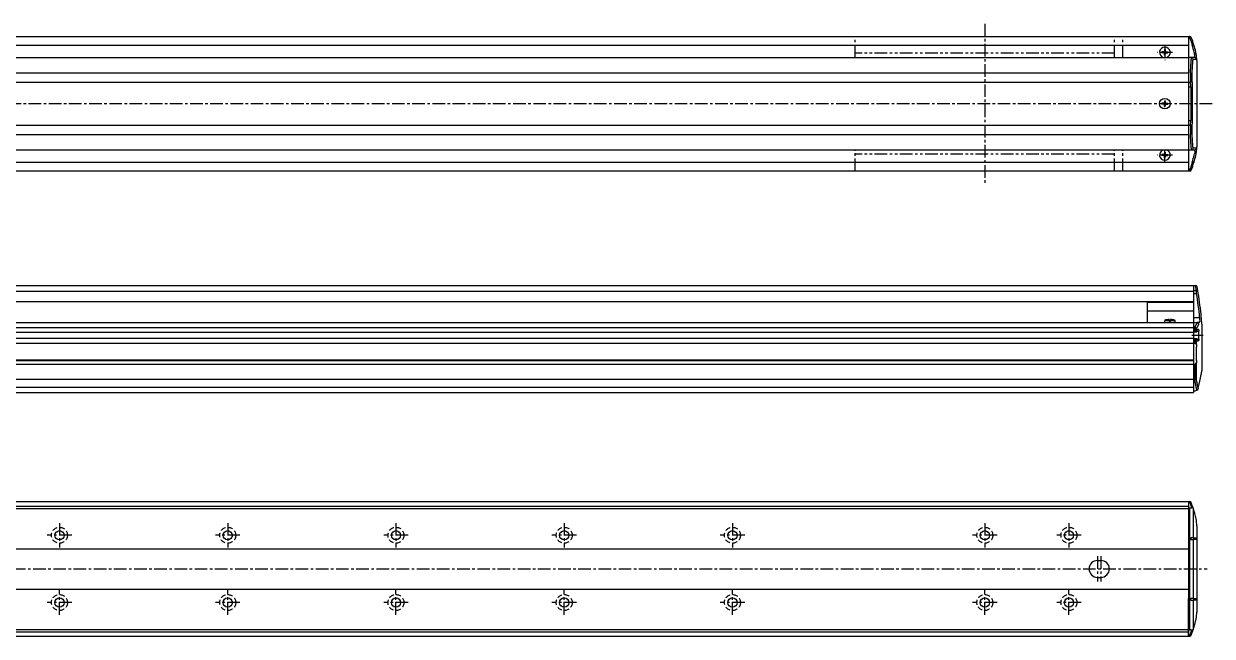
# Model space of a CAD drawing. Extents: x -708 to 684, y 159 to 576.
# Drawn here: x -22 to 684, y 212 to 576 of the extents above; entities that cross this region are included whole.
import ezdxf

# ---------------------------------------------------------------- set-up
doc = ezdxf.new("R2010")
doc.units = 0
for name, pattern in [('CENTER', [12, 7.5, -1.5, 1.5, -1.5]), ('DASHED', [4.5, 3, -1.5]), ('PHANTOM', [15, 7.5, -1.5, 1.5, -1.5, 1.5, -1.5])]:
    doc.linetypes.add(name, pattern=pattern)
doc.layers.get('0').update_dxf_attribs({"linetype": 'CONTINUOUS'})
doc.layers.add('CENTER', color=1, linetype='CENTER')

# ---------------------------------------------------------------- blocks, each defined once
blk = doc.blocks.new('DTL0004')
at = {"color": 0, "linetype": 'CONTINUOUS'}
for p, q in [((-3.15, 0), (-3.04, 1.3)), ((3.15, 0), (-3.15, 0)), ((-0.4, 1.3), (-3.04, 1.3)), ((-0.4, 1.89), (-0.4, 0.9)), ((0.4, 0.9), (-0.4, 0.9)), ((0.4, 1.89), (0.4, 0.9)), ((3.04, 1.3), (0.4, 1.3)), ((3.15, 0), (3.04, 1.3))]:
    blk.add_line(p, q, dxfattribs=at)
for start, end in [(92.87228, 112.35653), (67.64347, 87.12772)]:
    blk.add_arc((0, -6.08), 7.98, start, end, dxfattribs=at)
at = {"color": 0}
blk.add_point((0, 0), dxfattribs=at)
blk.add_point((0, 0), dxfattribs=at)

msp = doc.modelspace()

# ---------------------------------------------------------------- linework, layer by layer
at = {"color": 7, "linetype": 'CONTINUOUS'}
for p, q in [((-537.79, 568.36), (670.21, 568.36)), ((670.21, 568.36), (670.21, 488.36)), ((670.21, 568.36), (670.79, 568.36)), ((670.99, 568.36), (670.79, 568.36)), ((-223.79, 563.16), (670.21, 563.16)), ((654.46, 559.11), (654.46, 558.61)), ((655.21, 559.11), (654.46, 559.11)), ((655.21, 558.61), (654.46, 558.61)), ((655.96, 560.61), (655.96, 559.86)), ((655.96, 560.61), (656.46, 560.61)), ((656.46, 560.61), (656.46, 559.86)), ((657.2, 559.11), (657.96, 559.11)), ((657.2, 558.61), (657.96, 558.61)), ((657.96, 559.11), (657.96, 558.61)), ((672.6, 563.19), (672.45, 563.17)), ((673.59, 558.86), (673.81, 558.13)), ((674.79, 558.09), (674.57, 559.08)), ((-537.79, 555.86), (670.21, 555.86)), ((655.96, 557.11), (655.96, 557.87)), ((655.96, 557.11), (656.46, 557.11)), ((656.46, 557.11), (656.46, 557.87)), ((673.88, 555.86), (670.21, 555.86)), ((673.04, 554.86), (674.87, 554.86)), ((675.11, 555.98), (675.11, 555.99)), ((675.21, 554.01), (675.21, 502.71)), ((-537.79, 546.63), (670.21, 546.63)), ((671.39, 546.61), (671.4, 546.61)), ((671.4, 546.61), (671.4, 541.12)), ((672.38, 541.7), (672.38, 546.44)), ((-537.79, 541.1), (670.21, 541.1)), ((670.21, 541.11), (671.29, 541.11)), ((670.21, 538.36), (671.72, 538.36)), ((671.4, 541.12), (671.29, 541.11)), ((671.72, 538.36), (671.72, 518.36)), ((672.71, 518.36), (672.71, 538.36)), ((655.96, 530.11), (655.96, 529.36)), ((655.96, 530.11), (656.46, 530.11)), ((656.46, 530.11), (656.46, 529.36)), ((654.46, 528.61), (654.46, 528.11)), ((655.21, 528.61), (654.46, 528.61)), ((655.21, 528.11), (654.46, 528.11)), ((655.96, 526.61), (655.96, 527.37)), ((655.96, 526.61), (656.46, 526.61)), ((656.46, 526.61), (656.46, 527.37)), ((657.2, 528.61), (657.96, 528.61)), ((657.2, 528.11), (657.96, 528.11)), ((657.96, 528.61), (657.96, 528.11)), ((670.21, 518.36), (671.72, 518.36)), ((-537.79, 515.63), (670.21, 515.63)), ((-537.79, 510.09), (670.21, 510.09)), ((670.21, 515.61), (671.29, 515.61)), ((671.29, 515.61), (671.4, 515.61)), ((671.4, 510.11), (671.39, 510.11)), ((671.4, 515.61), (671.4, 510.11)), ((672.38, 510.29), (672.38, 515.02)), ((674.87, 501.86), (673.04, 501.86)), ((-537.79, 500.86), (670.21, 500.86)), ((654.46, 498.11), (654.46, 497.61)), ((655.21, 498.11), (654.46, 498.11)), ((655.21, 497.61), (654.46, 497.61)), ((655.96, 499.61), (655.96, 498.86)), ((655.96, 499.61), (656.46, 499.61)), ((655.96, 496.11), (655.96, 496.87)), ((655.96, 496.11), (656.46, 496.11)), ((656.46, 499.61), (656.46, 498.86)), ((656.46, 496.11), (656.46, 496.87)), ((657.2, 498.11), (657.96, 498.11)), ((657.2, 497.61), (657.96, 497.61)), ((657.96, 498.11), (657.96, 497.61)), ((670.21, 500.86), (673.88, 500.86)), ((673.59, 497.86), (673.81, 498.6)), ((674.57, 497.64), (674.79, 498.64)), ((675.11, 500.73), (675.11, 500.75)), ((-537.79, 488.36), (670.21, 488.36)), ((-223.79, 493.56), (670.21, 493.56)), ((670.21, 488.36), (670.79, 488.36)), ((670.79, 488.36), (670.99, 488.36)), ((672.6, 493.54), (672.45, 493.56)), ((-223.79, 420.28), (673.21, 420.28)), ((-223.79, 416.92), (673.21, 416.92)), ((673.21, 420.28), (673.21, 357.78)), ((673.21, 420.28), (673.21, 410.78)), ((673.21, 420.28), (674.39, 420.28)), ((673.21, 420.28), (673.21, 410.78)), ((673.21, 417.39), (674.9, 417.39)), ((674.4, 420.28), (674.39, 420.28)), ((-223.79, 410.78), (673.21, 410.78)), ((645.71, 410.78), (645.71, 398.28)), ((645.71, 410.31), (673.21, 410.31)), ((673.21, 415.51), (675.06, 415.51)), ((645.71, 405.32), (673.21, 405.32)), ((-537.79, 398.28), (673.21, 398.28)), ((673.21, 401.28), (676.88, 401.28)), ((673.21, 398.28), (675.45, 398.28)), ((673.21, 398.28), (673.21, 356.78)), ((676.59, 398.28), (675.45, 398.28)), ((675.45, 398.28), (675.6, 398.27)), ((676.81, 398.37), (676.59, 398.28)), ((678.11, 398.6), (678.11, 398.59)), ((678.21, 397.28), (678.21, 369.78)), ((-537.79, 395.28), (673.21, 395.28)), ((-537.79, 392.53), (673.21, 392.53)), ((-537.79, 389.03), (673.21, 389.03)), ((673.21, 395.28), (673.79, 395.28)), ((673.21, 392.68), (675.17, 392.68)), ((673.21, 388.88), (675.17, 388.88)), ((673.79, 395.28), (673.99, 395.26)), ((673.99, 395.26), (673.99, 392.68)), ((673.99, 388.88), (673.99, 386.02)), ((674.92, 392.68), (674.92, 394.7)), ((674.92, 385.21), (674.92, 388.88)), ((676.12, 394.13), (675.17, 394.13)), ((675.17, 394.13), (675.17, 392.68)), ((675.17, 393.13), (676.44, 393.13)), ((675.17, 388.88), (675.17, 387.43)), ((676.44, 388.43), (676.44, 393.13)), ((-537.79, 386.02), (673.21, 386.02)), ((673.21, 386.02), (673.99, 386.02)), ((675.06, 375.78), (675.06, 383.78)), ((675.17, 388.43), (676.44, 388.43)), ((675.17, 387.43), (676.12, 387.43)), ((-537.79, 376.08), (673.21, 376.08)), ((-537.79, 375.78), (673.21, 375.78)), ((-537.79, 373.54), (673.21, 373.54)), ((673.21, 373.54), (673.99, 373.54)), ((673.99, 373.54), (673.99, 364.28)), ((674.92, 364.55), (674.92, 374.35)), ((-537.79, 364.55), (673.21, 364.55)), ((673.21, 364.28), (673.93, 364.28)), ((673.99, 364.28), (673.93, 364.28)), ((-537.79, 359.78), (673.21, 359.78)), ((-537.79, 356.78), (673.21, 356.78)), ((673.21, 357.78), (674.15, 357.78)), ((676.09, 359.31), (676.05, 359.17)), ((-537.79, 291.83), (670.21, 291.83)), ((670.21, 291.83), (670.21, 211.83)), ((670.21, 291.83), (670.21, 269.38)), ((670.21, 291.83), (670.93, 291.83)), ((670.93, 291.83), (670.99, 291.83)), ((-537.79, 289.23), (670.21, 289.23)), ((-537.79, 287.83), (670.21, 287.83)), ((670.21, 288.08), (671.15, 288.08)), ((671.15, 215.58), (671.15, 288.08)), ((673.05, 288.04), (673.09, 287.91)), ((673.09, 287.91), (673.09, 270.33)), ((675.21, 277.48), (675.21, 226.18)), ((670.66, 270.33), (670.21, 270.33)), ((670.21, 269.38), (670.66, 269.37)), ((670.66, 270.33), (670.66, 233.33)), ((673.09, 270.33), (671.71, 270.33)), ((671.71, 270.33), (671.71, 269.33)), ((671.71, 269.33), (673.09, 269.33)), ((673.09, 270.33), (675.04, 270.33)), ((673.09, 269.33), (673.09, 234.33)), ((675.04, 269.33), (673.09, 269.33)), ((675.04, 270.33), (675.21, 270.27)), ((675.21, 269.27), (675.04, 269.33)), ((-537.79, 263.83), (670.21, 263.83)), ((616.21, 256.83), (618.21, 256.83)), ((616.21, 246.83), (618.21, 246.83)), ((-537.79, 239.83), (670.21, 239.83)), ((670.66, 234.29), (670.21, 234.28)), ((670.21, 211.83), (670.21, 234.28)), ((670.66, 233.33), (670.21, 233.33)), ((673.09, 234.33), (671.71, 234.33)), ((671.71, 233.33), (671.71, 234.33)), ((671.71, 233.33), (673.09, 233.33)), ((673.09, 234.33), (675.04, 234.33)), ((673.09, 233.33), (673.09, 215.75)), ((675.04, 233.33), (673.09, 233.33)), ((675.04, 234.33), (675.21, 234.39)), ((675.21, 233.39), (675.04, 233.33)), ((-537.79, 215.83), (670.21, 215.83)), ((-537.79, 214.43), (670.21, 214.43)), ((670.21, 215.58), (671.15, 215.58)), ((673.09, 215.75), (673.05, 215.62)), ((-537.79, 211.83), (670.21, 211.83)), ((670.21, 211.83), (670.93, 211.83)), ((670.99, 211.83), (670.93, 211.83))]:
    msp.add_line(p, q, dxfattribs=at)
at = {"color": 3, "linetype": 'PHANTOM'}
for p, q in [((472.21, 555.86), (472.21, 568.36)), ((626.21, 555.86), (626.21, 568.36)), ((631.21, 555.86), (631.21, 568.36)), ((626.21, 558.36), (472.21, 558.36)), ((472.21, 488.36), (472.21, 500.86)), ((626.21, 498.36), (472.21, 498.36)), ((626.21, 488.36), (626.21, 500.86)), ((631.21, 488.36), (631.21, 500.86))]:
    msp.add_line(p, q, dxfattribs=at)
at = {"color": 7, "linetype": 'CONTINUOUS'}
for points in [[(673.49, 563.19), (673.49, 563.19), (673.48, 563.21), (673.37, 563.27), (673.17, 563.28), (672.9, 563.25), (672.6, 563.19)], [(674.11, 556.67), (674.02, 557.22), (673.81, 558.13)], [(674.11, 500.06), (674.02, 499.5), (673.81, 498.6)], [(673.49, 493.54), (673.49, 493.54), (673.48, 493.52), (673.37, 493.46), (673.17, 493.45), (672.9, 493.48), (672.6, 493.54)], [(675.06, 415.51), (675.02, 415.94), (674.97, 416.56), (674.93, 417.06), (674.9, 417.39)], [(676.81, 398.37), (677.02, 398.77), (677.11, 399.24)], [(676.12, 394.13), (676.13, 394.13), (676.24, 394.06), (676.33, 393.89), (676.39, 393.65), (676.43, 393.36), (676.44, 393.13)], [(674.92, 385.21), (675, 384.72), (675.06, 383.78)], [(676.44, 388.43), (676.43, 388.33), (676.41, 388.01), (676.35, 387.72), (676.25, 387.52), (676.15, 387.43), (676.12, 387.43)], [(675.06, 375.78), (675.04, 375.24), (674.92, 374.35)], [(676.09, 359.31), (677.01, 363.4), (677.79, 367.36)], [(673.05, 288.04), (673.01, 288.14), (672.86, 288.27), (672.6, 288.32), (672.21, 288.25)], [(674.79, 281.56), (674.01, 284.83), (673.09, 287.91)], [(673.09, 215.75), (674.01, 218.84), (674.79, 222.1)], [(672.21, 215.41), (672.42, 215.35), (672.73, 215.35), (672.95, 215.45), (673.05, 215.62)]]:
    msp.add_lwpolyline(points, dxfattribs=at)
for points in [[(671.39, 546.61, 0), (671.39, 546.68, 0), (671.39, 546.74, 0), (671.4, 546.8, 0), (671.4, 546.86, 0), (671.41, 546.92, 0), (671.41, 546.99, 0), (671.41, 547.05, 0), (671.42, 547.11, 0), (671.42, 547.17, 0), (671.43, 547.23, 0), (671.43, 547.29, 0), (671.44, 547.36, 0), (671.44, 547.42, 0), (671.44, 547.48, 0), (671.45, 547.54, 0), (671.45, 547.6, 0), (671.46, 547.67, 0), (671.46, 547.73, 0), (671.46, 547.79, 0), (671.47, 547.85, 0), (671.47, 547.91, 0), (671.48, 547.98, 0), (671.48, 548.04, 0), (671.49, 548.1, 0), (671.49, 548.16, 0), (671.49, 548.22, 0), (671.5, 548.29, 0), (671.5, 548.35, 0), (671.51, 548.41, 0), (671.51, 548.47, 0), (671.51, 548.53, 0), (671.52, 548.6, 0), (671.52, 548.66, 0), (671.53, 548.72, 0), (671.53, 548.78, 0), (671.53, 548.84, 0), (671.54, 548.9, 0), (671.54, 548.97, 0), (671.55, 549.03, 0), (671.55, 549.09, 0), (671.55, 549.15, 0), (671.56, 549.22, 0), (671.56, 549.28, 0), (671.57, 549.34, 0), (671.57, 549.4, 0), (671.58, 549.46, 0), (671.58, 549.52, 0), (671.58, 549.59, 0), (671.59, 549.65, 0), (671.59, 549.71, 0), (671.6, 549.77, 0), (671.6, 549.84, 0), (671.6, 549.9, 0), (671.61, 549.96, 0), (671.61, 550.02, 0), (671.61, 550.08, 0), (671.62, 550.14, 0), (671.62, 550.21, 0), (671.63, 550.27, 0), (671.63, 550.33, 0), (671.63, 550.39, 0), (671.64, 550.45, 0), (671.64, 550.52, 0), (671.65, 550.58, 0), (671.65, 550.64, 0), (671.65, 550.7, 0), (671.66, 550.76, 0), (671.66, 550.83, 0), (671.67, 550.89, 0), (671.67, 550.95, 0), (671.67, 551.01, 0), (671.68, 551.07, 0), (671.68, 551.14, 0), (671.69, 551.2, 0), (671.69, 551.26, 0), (671.7, 551.32, 0), (671.7, 551.38, 0), (671.7, 551.45, 0), (671.71, 551.51, 0), (671.71, 551.57, 0), (671.71, 551.63, 0), (671.72, 551.69, 0), (671.72, 551.76, 0), (671.73, 551.82, 0), (671.73, 551.88, 0), (671.74, 551.94, 0), (671.74, 552, 0), (671.74, 552.07, 0), (671.75, 552.13, 0), (671.75, 552.19, 0), (671.75, 552.25, 0), (671.76, 552.31, 0), (671.76, 552.38, 0), (671.77, 552.44, 0), (671.77, 552.5, 0), (671.77, 552.56, 0), (671.78, 552.62, 0), (671.78, 552.69, 0), (671.79, 552.75, 0), (671.79, 552.81, 0), (671.79, 552.87, 0), (671.8, 552.93, 0), (671.8, 553, 0), (671.8, 553.06, 0), (671.81, 553.12, 0), (671.81, 553.18, 0), (671.82, 553.24, 0), (671.82, 553.31, 0), (671.83, 553.37, 0), (671.83, 553.43, 0), (671.83, 553.49, 0), (671.84, 553.55, 0), (671.84, 553.62, 0), (671.84, 553.68, 0), (671.85, 553.74, 0), (671.85, 553.8, 0), (671.86, 553.87, 0), (671.86, 553.93, 0), (671.86, 553.99, 0), (671.87, 554.05, 0), (671.87, 554.11, 0), (671.88, 554.17, 0), (671.88, 554.24, 0), (671.88, 554.3, 0), (671.89, 554.36, 0), (671.89, 554.42, 0), (671.89, 554.49, 0), (671.9, 554.55, 0)], [(672.38, 546.44, 0), (672.38, 546.5, 0), (672.39, 546.56, 0), (672.39, 546.62, 0), (672.4, 546.68, 0), (672.4, 546.74, 0), (672.4, 546.8, 0), (672.41, 546.86, 0), (672.41, 546.92, 0), (672.42, 546.98, 0), (672.42, 547.04, 0), (672.42, 547.1, 0), (672.43, 547.16, 0), (672.43, 547.23, 0), (672.44, 547.29, 0), (672.44, 547.35, 0), (672.45, 547.41, 0), (672.45, 547.47, 0), (672.45, 547.53, 0), (672.46, 547.59, 0), (672.46, 547.65, 0), (672.47, 547.71, 0), (672.47, 547.77, 0), (672.47, 547.83, 0), (672.48, 547.89, 0), (672.48, 547.95, 0), (672.49, 548.01, 0), (672.49, 548.07, 0), (672.49, 548.13, 0), (672.5, 548.2, 0), (672.5, 548.26, 0), (672.51, 548.32, 0), (672.51, 548.38, 0), (672.51, 548.44, 0), (672.52, 548.5, 0), (672.52, 548.56, 0), (672.53, 548.62, 0), (672.53, 548.68, 0), (672.53, 548.74, 0), (672.54, 548.8, 0), (672.54, 548.86, 0), (672.55, 548.92, 0), (672.55, 548.98, 0), (672.55, 549.04, 0), (672.56, 549.11, 0), (672.56, 549.17, 0), (672.57, 549.23, 0), (672.57, 549.29, 0), (672.57, 549.35, 0), (672.58, 549.41, 0), (672.58, 549.47, 0), (672.59, 549.53, 0), (672.59, 549.59, 0), (672.59, 549.65, 0), (672.6, 549.71, 0), (672.6, 549.77, 0), (672.61, 549.83, 0), (672.61, 549.89, 0), (672.61, 549.96, 0), (672.62, 550.02, 0), (672.62, 550.08, 0), (672.63, 550.14, 0), (672.63, 550.2, 0), (672.63, 550.26, 0), (672.64, 550.32, 0), (672.64, 550.38, 0), (672.64, 550.44, 0), (672.65, 550.5, 0), (672.65, 550.56, 0), (672.66, 550.62, 0), (672.66, 550.68, 0), (672.66, 550.74, 0), (672.67, 550.8, 0), (672.67, 550.87, 0), (672.68, 550.93, 0), (672.68, 550.99, 0), (672.68, 551.05, 0), (672.69, 551.11, 0), (672.69, 551.17, 0), (672.7, 551.23, 0), (672.7, 551.29, 0), (672.7, 551.35, 0), (672.71, 551.41, 0), (672.71, 551.47, 0), (672.72, 551.53, 0), (672.72, 551.59, 0), (672.72, 551.65, 0), (672.73, 551.71, 0), (672.73, 551.78, 0), (672.74, 551.84, 0), (672.74, 551.9, 0), (672.74, 551.96, 0), (672.75, 552.02, 0), (672.75, 552.08, 0), (672.75, 552.14, 0), (672.76, 552.2, 0), (672.76, 552.26, 0), (672.77, 552.32, 0), (672.77, 552.38, 0), (672.77, 552.44, 0), (672.78, 552.5, 0), (672.78, 552.57, 0), (672.78, 552.63, 0), (672.79, 552.69, 0), (672.79, 552.75, 0), (672.8, 552.81, 0), (672.8, 552.87, 0), (672.8, 552.93, 0), (672.81, 552.99, 0), (672.81, 553.05, 0), (672.82, 553.11, 0), (672.82, 553.17, 0), (672.82, 553.23, 0), (672.83, 553.29, 0), (672.83, 553.35, 0), (672.84, 553.42, 0), (672.84, 553.48, 0), (672.84, 553.54, 0), (672.85, 553.6, 0), (672.85, 553.66, 0), (672.85, 553.72, 0), (672.86, 553.78, 0), (672.86, 553.84, 0), (672.87, 553.9, 0), (672.87, 553.96, 0), (672.87, 554.02, 0), (672.88, 554.08, 0), (672.88, 554.14, 0), (672.88, 554.21, 0)], [(671.9, 502.18, 0), (671.89, 502.24, 0), (671.89, 502.3, 0), (671.89, 502.37, 0), (671.88, 502.43, 0), (671.88, 502.49, 0), (671.88, 502.55, 0), (671.87, 502.61, 0), (671.87, 502.68, 0), (671.86, 502.74, 0), (671.86, 502.8, 0), (671.86, 502.86, 0), (671.85, 502.92, 0), (671.85, 502.99, 0), (671.84, 503.05, 0), (671.84, 503.11, 0), (671.84, 503.17, 0), (671.83, 503.24, 0), (671.83, 503.3, 0), (671.83, 503.36, 0), (671.82, 503.42, 0), (671.82, 503.48, 0), (671.81, 503.54, 0), (671.81, 503.61, 0), (671.8, 503.67, 0), (671.8, 503.73, 0), (671.8, 503.79, 0), (671.79, 503.85, 0), (671.79, 503.92, 0), (671.79, 503.98, 0), (671.78, 504.04, 0), (671.78, 504.1, 0), (671.77, 504.17, 0), (671.77, 504.23, 0), (671.77, 504.29, 0), (671.76, 504.35, 0), (671.76, 504.41, 0), (671.75, 504.48, 0), (671.75, 504.54, 0), (671.75, 504.6, 0), (671.74, 504.66, 0), (671.74, 504.72, 0), (671.74, 504.79, 0), (671.73, 504.85, 0), (671.73, 504.91, 0), (671.72, 504.97, 0), (671.72, 505.03, 0), (671.71, 505.1, 0), (671.71, 505.16, 0), (671.71, 505.22, 0), (671.7, 505.28, 0), (671.7, 505.34, 0), (671.7, 505.4, 0), (671.69, 505.47, 0), (671.69, 505.53, 0), (671.68, 505.59, 0), (671.68, 505.65, 0), (671.67, 505.71, 0), (671.67, 505.78, 0), (671.67, 505.84, 0), (671.66, 505.9, 0), (671.66, 505.96, 0), (671.65, 506.02, 0), (671.65, 506.09, 0), (671.65, 506.15, 0), (671.64, 506.21, 0), (671.64, 506.27, 0), (671.63, 506.33, 0), (671.63, 506.4, 0), (671.63, 506.46, 0), (671.62, 506.52, 0), (671.62, 506.58, 0), (671.61, 506.64, 0), (671.61, 506.71, 0), (671.61, 506.77, 0), (671.6, 506.83, 0), (671.6, 506.89, 0), (671.6, 506.95, 0), (671.59, 507.02, 0), (671.59, 507.08, 0), (671.58, 507.14, 0), (671.58, 507.2, 0), (671.58, 507.26, 0), (671.57, 507.33, 0), (671.57, 507.39, 0), (671.56, 507.45, 0), (671.56, 507.51, 0), (671.55, 507.57, 0), (671.55, 507.64, 0), (671.55, 507.7, 0), (671.54, 507.76, 0), (671.54, 507.82, 0), (671.53, 507.88, 0), (671.53, 507.95, 0), (671.53, 508.01, 0), (671.52, 508.07, 0), (671.52, 508.13, 0), (671.51, 508.19, 0), (671.51, 508.26, 0), (671.51, 508.32, 0), (671.5, 508.38, 0), (671.5, 508.44, 0), (671.49, 508.5, 0), (671.49, 508.57, 0), (671.49, 508.63, 0), (671.48, 508.69, 0), (671.48, 508.75, 0), (671.47, 508.81, 0), (671.47, 508.88, 0), (671.46, 508.94, 0), (671.46, 509, 0), (671.46, 509.06, 0), (671.45, 509.12, 0), (671.45, 509.18, 0), (671.44, 509.25, 0), (671.44, 509.31, 0), (671.44, 509.37, 0), (671.43, 509.43, 0), (671.43, 509.49, 0), (671.42, 509.56, 0), (671.42, 509.62, 0), (671.41, 509.68, 0), (671.41, 509.74, 0), (671.41, 509.8, 0), (671.4, 509.87, 0), (671.4, 509.93, 0), (671.39, 509.99, 0), (671.39, 510.05, 0), (671.39, 510.11, 0)], [(672.88, 502.52, 0), (672.88, 502.58, 0), (672.88, 502.64, 0), (672.87, 502.7, 0), (672.87, 502.76, 0), (672.87, 502.83, 0), (672.86, 502.89, 0), (672.86, 502.95, 0), (672.85, 503.01, 0), (672.85, 503.07, 0), (672.85, 503.13, 0), (672.84, 503.19, 0), (672.84, 503.25, 0), (672.84, 503.31, 0), (672.83, 503.37, 0), (672.83, 503.43, 0), (672.82, 503.49, 0), (672.82, 503.55, 0), (672.82, 503.62, 0), (672.81, 503.68, 0), (672.81, 503.74, 0), (672.8, 503.8, 0), (672.8, 503.86, 0), (672.8, 503.92, 0), (672.79, 503.98, 0), (672.79, 504.04, 0), (672.78, 504.1, 0), (672.78, 504.16, 0), (672.78, 504.22, 0), (672.77, 504.28, 0), (672.77, 504.34, 0), (672.77, 504.4, 0), (672.76, 504.47, 0), (672.76, 504.53, 0), (672.75, 504.59, 0), (672.75, 504.65, 0), (672.75, 504.71, 0), (672.74, 504.77, 0), (672.74, 504.83, 0), (672.74, 504.89, 0), (672.73, 504.95, 0), (672.73, 505.01, 0), (672.72, 505.07, 0), (672.72, 505.13, 0), (672.72, 505.19, 0), (672.71, 505.25, 0), (672.71, 505.32, 0), (672.7, 505.38, 0), (672.7, 505.44, 0), (672.7, 505.5, 0), (672.69, 505.56, 0), (672.69, 505.62, 0), (672.68, 505.68, 0), (672.68, 505.74, 0), (672.68, 505.8, 0), (672.67, 505.86, 0), (672.67, 505.92, 0), (672.66, 505.98, 0), (672.66, 506.04, 0), (672.66, 506.11, 0), (672.65, 506.17, 0), (672.65, 506.23, 0), (672.64, 506.29, 0), (672.64, 506.35, 0), (672.64, 506.41, 0), (672.63, 506.47, 0), (672.63, 506.53, 0), (672.63, 506.59, 0), (672.62, 506.65, 0), (672.62, 506.71, 0), (672.61, 506.77, 0), (672.61, 506.83, 0), (672.61, 506.89, 0), (672.6, 506.95, 0), (672.6, 507.01, 0), (672.59, 507.08, 0), (672.59, 507.14, 0), (672.59, 507.2, 0), (672.58, 507.26, 0), (672.58, 507.32, 0), (672.57, 507.38, 0), (672.57, 507.44, 0), (672.57, 507.5, 0), (672.56, 507.56, 0), (672.56, 507.62, 0), (672.55, 507.68, 0), (672.55, 507.74, 0), (672.55, 507.8, 0), (672.54, 507.87, 0), (672.54, 507.93, 0), (672.53, 507.99, 0), (672.53, 508.05, 0), (672.53, 508.11, 0), (672.52, 508.17, 0), (672.52, 508.23, 0), (672.51, 508.29, 0), (672.51, 508.35, 0), (672.51, 508.41, 0), (672.5, 508.47, 0), (672.5, 508.53, 0), (672.49, 508.59, 0), (672.49, 508.65, 0), (672.49, 508.71, 0), (672.48, 508.77, 0), (672.48, 508.83, 0), (672.47, 508.9, 0), (672.47, 508.96, 0), (672.47, 509.02, 0), (672.46, 509.08, 0), (672.46, 509.14, 0), (672.45, 509.2, 0), (672.45, 509.26, 0), (672.45, 509.32, 0), (672.44, 509.38, 0), (672.44, 509.44, 0), (672.43, 509.5, 0), (672.43, 509.56, 0), (672.42, 509.62, 0), (672.42, 509.68, 0), (672.42, 509.75, 0), (672.41, 509.8, 0), (672.41, 509.87, 0), (672.4, 509.93, 0), (672.4, 509.99, 0), (672.4, 510.05, 0), (672.39, 510.11, 0), (672.39, 510.17, 0), (672.38, 510.23, 0), (672.38, 510.29, 0)], [(673.79, 395.28, 0), (673.81, 395.3, 0), (673.82, 395.33, 0), (673.84, 395.35, 0), (673.85, 395.37, 0), (673.87, 395.39, 0), (673.88, 395.42, 0), (673.9, 395.44, 0), (673.92, 395.46, 0), (673.93, 395.49, 0), (673.95, 395.51, 0), (673.96, 395.53, 0), (673.98, 395.56, 0), (674, 395.58, 0), (674.01, 395.6, 0), (674.03, 395.62, 0), (674.04, 395.65, 0), (674.06, 395.67, 0), (674.07, 395.69, 0), (674.09, 395.72, 0), (674.1, 395.74, 0), (674.12, 395.76, 0), (674.13, 395.79, 0), (674.15, 395.81, 0), (674.16, 395.83, 0), (674.18, 395.86, 0), (674.2, 395.88, 0), (674.21, 395.9, 0), (674.23, 395.93, 0), (674.24, 395.95, 0), (674.26, 395.97, 0), (674.27, 396, 0), (674.29, 396.02, 0), (674.3, 396.04, 0), (674.32, 396.06, 0), (674.33, 396.09, 0), (674.35, 396.11, 0), (674.36, 396.13, 0), (674.38, 396.16, 0), (674.39, 396.18, 0), (674.4, 396.2, 0), (674.42, 396.23, 0), (674.43, 396.25, 0), (674.45, 396.27, 0), (674.46, 396.3, 0), (674.48, 396.32, 0), (674.49, 396.34, 0), (674.51, 396.37, 0), (674.52, 396.39, 0), (674.54, 396.41, 0), (674.55, 396.44, 0), (674.57, 396.46, 0), (674.58, 396.48, 0), (674.6, 396.51, 0), (674.61, 396.53, 0), (674.62, 396.55, 0), (674.64, 396.58, 0), (674.65, 396.6, 0), (674.67, 396.62, 0), (674.68, 396.65, 0), (674.7, 396.67, 0), (674.71, 396.69, 0), (674.72, 396.72, 0), (674.74, 396.74, 0), (674.75, 396.76, 0), (674.77, 396.79, 0), (674.78, 396.81, 0), (674.79, 396.83, 0), (674.81, 396.86, 0), (674.82, 396.88, 0), (674.84, 396.9, 0), (674.85, 396.93, 0), (674.86, 396.95, 0), (674.88, 396.97, 0), (674.89, 397, 0), (674.91, 397.02, 0), (674.92, 397.04, 0), (674.93, 397.07, 0), (674.95, 397.09, 0), (674.96, 397.11, 0), (674.98, 397.14, 0), (674.99, 397.16, 0), (675, 397.18, 0), (675.01, 397.21, 0), (675.03, 397.23, 0), (675.04, 397.25, 0), (675.06, 397.28, 0), (675.07, 397.3, 0), (675.08, 397.32, 0), (675.1, 397.35, 0), (675.11, 397.37, 0), (675.12, 397.39, 0), (675.14, 397.42, 0), (675.15, 397.44, 0), (675.16, 397.47, 0), (675.18, 397.49, 0), (675.19, 397.51, 0), (675.2, 397.54, 0), (675.21, 397.56, 0), (675.23, 397.58, 0), (675.24, 397.61, 0), (675.25, 397.63, 0), (675.27, 397.65, 0), (675.28, 397.68, 0), (675.29, 397.7, 0), (675.31, 397.73, 0), (675.32, 397.75, 0), (675.33, 397.77, 0), (675.35, 397.8, 0), (675.36, 397.82, 0), (675.37, 397.84, 0), (675.38, 397.87, 0), (675.4, 397.89, 0), (675.41, 397.91, 0), (675.42, 397.94, 0), (675.43, 397.96, 0), (675.45, 397.99, 0), (675.46, 398.01, 0), (675.47, 398.03, 0), (675.48, 398.06, 0), (675.5, 398.08, 0), (675.51, 398.1, 0), (675.52, 398.13, 0), (675.53, 398.15, 0), (675.55, 398.17, 0), (675.56, 398.2, 0), (675.57, 398.22, 0), (675.58, 398.25, 0), (675.6, 398.27, 0)], [(674.92, 394.7, 0), (674.93, 394.72, 0), (674.95, 394.74, 0), (674.96, 394.76, 0), (674.97, 394.78, 0), (674.99, 394.8, 0), (675, 394.82, 0), (675.01, 394.84, 0), (675.03, 394.86, 0), (675.04, 394.88, 0), (675.05, 394.9, 0), (675.07, 394.92, 0), (675.08, 394.94, 0), (675.1, 394.96, 0), (675.11, 394.98, 0), (675.12, 395, 0), (675.13, 395.02, 0), (675.15, 395.04, 0), (675.16, 395.06, 0), (675.17, 395.08, 0), (675.19, 395.1, 0), (675.2, 395.12, 0), (675.21, 395.14, 0), (675.23, 395.16, 0), (675.24, 395.18, 0), (675.25, 395.2, 0), (675.27, 395.22, 0), (675.28, 395.24, 0), (675.29, 395.26, 0), (675.31, 395.28, 0), (675.32, 395.3, 0), (675.33, 395.32, 0), (675.35, 395.34, 0), (675.36, 395.36, 0), (675.37, 395.38, 0), (675.38, 395.4, 0), (675.4, 395.42, 0), (675.41, 395.44, 0), (675.42, 395.46, 0), (675.44, 395.48, 0), (675.45, 395.5, 0), (675.46, 395.52, 0), (675.47, 395.54, 0), (675.49, 395.56, 0), (675.5, 395.58, 0), (675.51, 395.6, 0), (675.52, 395.62, 0), (675.54, 395.64, 0), (675.55, 395.66, 0), (675.56, 395.68, 0), (675.58, 395.7, 0), (675.59, 395.72, 0), (675.6, 395.74, 0), (675.61, 395.76, 0), (675.62, 395.78, 0), (675.64, 395.8, 0), (675.65, 395.82, 0), (675.66, 395.84, 0), (675.67, 395.86, 0), (675.69, 395.88, 0), (675.7, 395.9, 0), (675.71, 395.92, 0), (675.72, 395.94, 0), (675.74, 395.96, 0), (675.75, 395.98, 0), (675.76, 396, 0), (675.77, 396.02, 0), (675.79, 396.04, 0), (675.8, 396.06, 0), (675.81, 396.08, 0), (675.82, 396.1, 0), (675.84, 396.12, 0), (675.85, 396.14, 0), (675.86, 396.16, 0), (675.87, 396.18, 0), (675.88, 396.2, 0), (675.89, 396.22, 0), (675.91, 396.24, 0), (675.92, 396.26, 0), (675.93, 396.29, 0), (675.94, 396.31, 0), (675.95, 396.32, 0), (675.97, 396.35, 0), (675.98, 396.37, 0), (675.99, 396.39, 0), (676, 396.41, 0), (676.01, 396.43, 0), (676.02, 396.45, 0), (676.04, 396.47, 0), (676.05, 396.49, 0), (676.06, 396.51, 0), (676.07, 396.53, 0), (676.08, 396.55, 0), (676.1, 396.57, 0), (676.11, 396.59, 0), (676.12, 396.61, 0), (676.13, 396.63, 0), (676.14, 396.65, 0), (676.15, 396.67, 0), (676.16, 396.69, 0), (676.18, 396.71, 0), (676.19, 396.73, 0), (676.2, 396.75, 0), (676.21, 396.77, 0), (676.22, 396.79, 0), (676.23, 396.81, 0), (676.25, 396.83, 0), (676.26, 396.85, 0), (676.27, 396.87, 0), (676.28, 396.89, 0), (676.29, 396.91, 0), (676.3, 396.93, 0), (676.31, 396.95, 0), (676.32, 396.97, 0), (676.34, 396.99, 0), (676.35, 397.01, 0), (676.36, 397.04, 0), (676.37, 397.06, 0), (676.38, 397.08, 0), (676.39, 397.1, 0), (676.4, 397.12, 0), (676.41, 397.14, 0), (676.42, 397.16, 0), (676.43, 397.18, 0), (676.45, 397.2, 0), (676.46, 397.22, 0), (676.47, 397.24, 0), (676.48, 397.26, 0), (676.49, 397.28, 0)], [(675.21, 358.09, 0), (675.2, 358.13, 0), (675.2, 358.18, 0), (675.19, 358.23, 0), (675.18, 358.28, 0), (675.17, 358.33, 0), (675.16, 358.38, 0), (675.15, 358.43, 0), (675.14, 358.48, 0), (675.13, 358.53, 0), (675.12, 358.57, 0), (675.11, 358.62, 0), (675.1, 358.67, 0), (675.09, 358.72, 0), (675.08, 358.77, 0), (675.08, 358.82, 0), (675.07, 358.87, 0), (675.06, 358.92, 0), (675.05, 358.97, 0), (675.04, 359.01, 0), (675.03, 359.06, 0), (675.02, 359.11, 0), (675.01, 359.16, 0), (675, 359.21, 0), (674.99, 359.26, 0), (674.98, 359.31, 0), (674.97, 359.36, 0), (674.96, 359.4, 0), (674.95, 359.45, 0), (674.94, 359.5, 0), (674.93, 359.55, 0), (674.92, 359.6, 0), (674.91, 359.65, 0), (674.9, 359.7, 0), (674.9, 359.75, 0), (674.89, 359.79, 0), (674.88, 359.84, 0), (674.87, 359.89, 0), (674.86, 359.94, 0), (674.85, 359.99, 0), (674.84, 360.04, 0), (674.83, 360.09, 0), (674.82, 360.13, 0), (674.81, 360.18, 0), (674.8, 360.23, 0), (674.79, 360.28, 0), (674.78, 360.33, 0), (674.77, 360.38, 0), (674.76, 360.43, 0), (674.75, 360.47, 0), (674.74, 360.52, 0), (674.73, 360.57, 0), (674.72, 360.62, 0), (674.71, 360.67, 0), (674.7, 360.72, 0), (674.69, 360.76, 0), (674.68, 360.81, 0), (674.67, 360.86, 0), (674.66, 360.91, 0), (674.65, 360.96, 0), (674.64, 361.01, 0), (674.63, 361.06, 0), (674.62, 361.1, 0), (674.61, 361.15, 0), (674.6, 361.2, 0), (674.59, 361.25, 0), (674.58, 361.3, 0), (674.57, 361.35, 0), (674.56, 361.39, 0), (674.55, 361.44, 0), (674.54, 361.49, 0), (674.53, 361.54, 0), (674.52, 361.59, 0), (674.51, 361.64, 0), (674.5, 361.68, 0), (674.49, 361.73, 0), (674.48, 361.78, 0), (674.47, 361.83, 0), (674.46, 361.88, 0), (674.45, 361.93, 0), (674.44, 361.97, 0), (674.43, 362.02, 0), (674.42, 362.07, 0), (674.41, 362.12, 0), (674.4, 362.17, 0), (674.39, 362.21, 0), (674.38, 362.26, 0), (674.37, 362.31, 0), (674.36, 362.36, 0), (674.35, 362.41, 0), (674.34, 362.46, 0), (674.33, 362.5, 0), (674.32, 362.55, 0), (674.31, 362.6, 0), (674.3, 362.65, 0), (674.29, 362.7, 0), (674.28, 362.75, 0), (674.26, 362.79, 0), (674.25, 362.84, 0), (674.24, 362.89, 0), (674.23, 362.94, 0), (674.22, 362.99, 0), (674.21, 363.03, 0), (674.2, 363.08, 0), (674.19, 363.13, 0), (674.18, 363.18, 0), (674.17, 363.23, 0), (674.16, 363.27, 0), (674.15, 363.32, 0), (674.14, 363.37, 0), (674.13, 363.42, 0), (674.12, 363.47, 0), (674.11, 363.51, 0), (674.1, 363.56, 0), (674.09, 363.61, 0), (674.08, 363.66, 0), (674.06, 363.7, 0), (674.05, 363.75, 0), (674.04, 363.8, 0), (674.03, 363.85, 0), (674.02, 363.9, 0), (674.01, 363.94, 0), (674, 363.99, 0), (673.99, 364.04, 0), (673.98, 364.09, 0), (673.97, 364.14, 0), (673.96, 364.18, 0), (673.95, 364.23, 0), (673.93, 364.28, 0)], [(676.05, 359.17, 0), (676.04, 359.21, 0), (676.04, 359.25, 0), (676.03, 359.3, 0), (676.02, 359.34, 0), (676.01, 359.38, 0), (676, 359.43, 0), (676, 359.47, 0), (675.99, 359.51, 0), (675.98, 359.55, 0), (675.97, 359.59, 0), (675.96, 359.64, 0), (675.95, 359.68, 0), (675.95, 359.72, 0), (675.94, 359.76, 0), (675.93, 359.81, 0), (675.92, 359.85, 0), (675.91, 359.89, 0), (675.9, 359.93, 0), (675.9, 359.98, 0), (675.89, 360.02, 0), (675.88, 360.06, 0), (675.87, 360.1, 0), (675.86, 360.14, 0), (675.85, 360.19, 0), (675.85, 360.23, 0), (675.84, 360.27, 0), (675.83, 360.31, 0), (675.82, 360.36, 0), (675.81, 360.4, 0), (675.8, 360.44, 0), (675.8, 360.48, 0), (675.79, 360.52, 0), (675.78, 360.57, 0), (675.77, 360.61, 0), (675.76, 360.65, 0), (675.75, 360.69, 0), (675.74, 360.74, 0), (675.74, 360.78, 0), (675.73, 360.82, 0), (675.72, 360.86, 0), (675.71, 360.9, 0), (675.7, 360.95, 0), (675.69, 360.99, 0), (675.68, 361.03, 0), (675.67, 361.07, 0), (675.67, 361.12, 0), (675.66, 361.16, 0), (675.65, 361.2, 0), (675.64, 361.24, 0), (675.63, 361.28, 0), (675.62, 361.33, 0), (675.61, 361.37, 0), (675.61, 361.41, 0), (675.6, 361.45, 0), (675.59, 361.49, 0), (675.58, 361.54, 0), (675.57, 361.58, 0), (675.56, 361.62, 0), (675.55, 361.66, 0), (675.54, 361.7, 0), (675.53, 361.75, 0), (675.53, 361.79, 0), (675.52, 361.83, 0), (675.51, 361.87, 0), (675.5, 361.91, 0), (675.49, 361.96, 0), (675.48, 362, 0), (675.47, 362.04, 0), (675.46, 362.08, 0), (675.45, 362.12, 0), (675.45, 362.17, 0), (675.44, 362.21, 0), (675.43, 362.25, 0), (675.42, 362.29, 0), (675.41, 362.33, 0), (675.4, 362.38, 0), (675.39, 362.42, 0), (675.38, 362.46, 0), (675.37, 362.5, 0), (675.37, 362.54, 0), (675.36, 362.59, 0), (675.35, 362.63, 0), (675.34, 362.67, 0), (675.33, 362.71, 0), (675.32, 362.75, 0), (675.31, 362.8, 0), (675.3, 362.84, 0), (675.29, 362.88, 0), (675.28, 362.92, 0), (675.27, 362.96, 0), (675.26, 363, 0), (675.26, 363.05, 0), (675.25, 363.09, 0), (675.24, 363.13, 0), (675.23, 363.17, 0), (675.22, 363.21, 0), (675.21, 363.25, 0), (675.2, 363.3, 0), (675.19, 363.34, 0), (675.18, 363.38, 0), (675.17, 363.42, 0), (675.16, 363.46, 0), (675.15, 363.51, 0), (675.14, 363.55, 0), (675.14, 363.59, 0), (675.13, 363.63, 0), (675.12, 363.67, 0), (675.11, 363.71, 0), (675.1, 363.76, 0), (675.09, 363.8, 0), (675.08, 363.84, 0), (675.07, 363.88, 0), (675.06, 363.92, 0), (675.05, 363.96, 0), (675.04, 364.01, 0), (675.03, 364.05, 0), (675.02, 364.09, 0), (675.01, 364.13, 0), (675, 364.17, 0), (675, 364.21, 0), (674.99, 364.26, 0), (674.98, 364.3, 0), (674.97, 364.34, 0), (674.96, 364.38, 0), (674.95, 364.42, 0), (674.94, 364.46, 0), (674.93, 364.51, 0), (674.92, 364.55, 0)], [(671.15, 288.08, 0), (671.16, 288.08, 0), (671.17, 288.08, 0), (671.17, 288.08, 0), (671.18, 288.08, 0), (671.19, 288.08, 0), (671.2, 288.08, 0), (671.21, 288.08, 0), (671.22, 288.08, 0), (671.23, 288.08, 0), (671.24, 288.08, 0), (671.25, 288.08, 0), (671.25, 288.08, 0), (671.26, 288.08, 0), (671.27, 288.08, 0), (671.28, 288.08, 0), (671.29, 288.08, 0), (671.3, 288.08, 0), (671.31, 288.08, 0), (671.32, 288.08, 0), (671.32, 288.08, 0), (671.33, 288.08, 0), (671.34, 288.08, 0), (671.35, 288.08, 0), (671.36, 288.08, 0), (671.37, 288.08, 0), (671.38, 288.08, 0), (671.38, 288.08, 0), (671.39, 288.09, 0), (671.4, 288.09, 0), (671.41, 288.09, 0), (671.42, 288.09, 0), (671.43, 288.09, 0), (671.44, 288.09, 0), (671.45, 288.09, 0), (671.45, 288.09, 0), (671.46, 288.09, 0), (671.47, 288.09, 0), (671.48, 288.09, 0), (671.49, 288.09, 0), (671.5, 288.1, 0), (671.51, 288.1, 0), (671.51, 288.1, 0), (671.52, 288.1, 0), (671.53, 288.1, 0), (671.54, 288.1, 0), (671.55, 288.1, 0), (671.56, 288.1, 0), (671.57, 288.1, 0), (671.58, 288.1, 0), (671.58, 288.11, 0), (671.59, 288.11, 0), (671.6, 288.11, 0), (671.61, 288.11, 0), (671.62, 288.11, 0), (671.63, 288.11, 0), (671.63, 288.11, 0), (671.64, 288.11, 0), (671.65, 288.11, 0), (671.66, 288.12, 0), (671.67, 288.12, 0), (671.68, 288.12, 0), (671.69, 288.12, 0), (671.69, 288.12, 0), (671.7, 288.12, 0), (671.71, 288.12, 0), (671.72, 288.12, 0), (671.73, 288.13, 0), (671.74, 288.13, 0), (671.74, 288.13, 0), (671.75, 288.13, 0), (671.76, 288.13, 0), (671.77, 288.13, 0), (671.78, 288.14, 0), (671.79, 288.14, 0), (671.79, 288.14, 0), (671.8, 288.14, 0), (671.81, 288.14, 0), (671.82, 288.14, 0), (671.83, 288.15, 0), (671.84, 288.15, 0), (671.84, 288.15, 0), (671.85, 288.15, 0), (671.86, 288.15, 0), (671.87, 288.15, 0), (671.88, 288.16, 0), (671.88, 288.16, 0), (671.89, 288.16, 0), (671.9, 288.16, 0), (671.91, 288.16, 0), (671.92, 288.17, 0), (671.92, 288.17, 0), (671.93, 288.17, 0), (671.94, 288.17, 0), (671.95, 288.17, 0), (671.96, 288.18, 0), (671.97, 288.18, 0), (671.97, 288.18, 0), (671.98, 288.18, 0), (671.99, 288.18, 0), (672, 288.19, 0), (672, 288.19, 0), (672.01, 288.19, 0), (672.02, 288.19, 0), (672.03, 288.19, 0), (672.04, 288.2, 0), (672.04, 288.2, 0), (672.05, 288.2, 0), (672.06, 288.2, 0), (672.07, 288.21, 0), (672.08, 288.21, 0), (672.08, 288.21, 0), (672.09, 288.21, 0), (672.1, 288.22, 0), (672.11, 288.22, 0), (672.12, 288.22, 0), (672.12, 288.22, 0), (672.13, 288.23, 0), (672.14, 288.23, 0), (672.14, 288.23, 0), (672.15, 288.23, 0), (672.16, 288.24, 0), (672.17, 288.24, 0), (672.17, 288.24, 0), (672.18, 288.24, 0), (672.19, 288.25, 0), (672.2, 288.25, 0), (672.2, 288.25, 0), (672.21, 288.25, 0)], [(672.21, 215.41, 0), (672.2, 215.41, 0), (672.2, 215.41, 0), (672.19, 215.41, 0), (672.18, 215.42, 0), (672.17, 215.42, 0), (672.17, 215.42, 0), (672.16, 215.42, 0), (672.15, 215.43, 0), (672.14, 215.43, 0), (672.14, 215.43, 0), (672.13, 215.43, 0), (672.12, 215.44, 0), (672.12, 215.44, 0), (672.11, 215.44, 0), (672.1, 215.44, 0), (672.09, 215.45, 0), (672.08, 215.45, 0), (672.08, 215.45, 0), (672.07, 215.45, 0), (672.06, 215.46, 0), (672.05, 215.46, 0), (672.04, 215.46, 0), (672.04, 215.46, 0), (672.03, 215.47, 0), (672.02, 215.47, 0), (672.01, 215.47, 0), (672, 215.47, 0), (672, 215.47, 0), (671.99, 215.48, 0), (671.98, 215.48, 0), (671.97, 215.48, 0), (671.97, 215.48, 0), (671.96, 215.48, 0), (671.95, 215.49, 0), (671.94, 215.49, 0), (671.93, 215.49, 0), (671.92, 215.49, 0), (671.92, 215.49, 0), (671.91, 215.5, 0), (671.9, 215.5, 0), (671.89, 215.5, 0), (671.88, 215.5, 0), (671.88, 215.5, 0), (671.87, 215.5, 0), (671.86, 215.51, 0), (671.85, 215.51, 0), (671.84, 215.51, 0), (671.84, 215.51, 0), (671.83, 215.51, 0), (671.82, 215.52, 0), (671.81, 215.52, 0), (671.8, 215.52, 0), (671.79, 215.52, 0), (671.79, 215.52, 0), (671.78, 215.52, 0), (671.77, 215.53, 0), (671.76, 215.53, 0), (671.75, 215.53, 0), (671.74, 215.53, 0), (671.74, 215.53, 0), (671.73, 215.53, 0), (671.72, 215.53, 0), (671.71, 215.54, 0), (671.7, 215.54, 0), (671.69, 215.54, 0), (671.69, 215.54, 0), (671.68, 215.54, 0), (671.67, 215.54, 0), (671.66, 215.54, 0), (671.65, 215.55, 0), (671.64, 215.55, 0), (671.63, 215.55, 0), (671.63, 215.55, 0), (671.62, 215.55, 0), (671.61, 215.55, 0), (671.6, 215.55, 0), (671.59, 215.55, 0), (671.58, 215.56, 0), (671.58, 215.56, 0), (671.57, 215.56, 0), (671.56, 215.56, 0), (671.55, 215.56, 0), (671.54, 215.56, 0), (671.53, 215.56, 0), (671.52, 215.56, 0), (671.51, 215.56, 0), (671.51, 215.56, 0), (671.5, 215.56, 0), (671.49, 215.57, 0), (671.48, 215.57, 0), (671.47, 215.57, 0), (671.46, 215.57, 0), (671.45, 215.57, 0), (671.45, 215.57, 0), (671.44, 215.57, 0), (671.43, 215.57, 0), (671.42, 215.57, 0), (671.41, 215.57, 0), (671.4, 215.57, 0), (671.39, 215.57, 0), (671.38, 215.57, 0), (671.38, 215.57, 0), (671.37, 215.58, 0), (671.36, 215.58, 0), (671.35, 215.58, 0), (671.34, 215.58, 0), (671.33, 215.58, 0), (671.32, 215.58, 0), (671.32, 215.58, 0), (671.31, 215.58, 0), (671.3, 215.58, 0), (671.29, 215.58, 0), (671.28, 215.58, 0), (671.27, 215.58, 0), (671.26, 215.58, 0), (671.25, 215.58, 0), (671.25, 215.58, 0), (671.24, 215.58, 0), (671.23, 215.58, 0), (671.22, 215.58, 0), (671.21, 215.58, 0), (671.2, 215.58, 0), (671.19, 215.58, 0), (671.18, 215.58, 0), (671.17, 215.58, 0), (671.17, 215.58, 0), (671.16, 215.58, 0), (671.15, 215.58, 0)]]:
    msp.add_polyline3d(points, dxfattribs=at)
for centre, radius in [((656.21, 528.36), 3.15), ((-0.79, 271.83), 2.75), ((99.21, 271.83), 2.75), ((199.21, 271.83), 2.75), ((299.21, 271.83), 2.75), ((399.21, 271.83), 2.75), ((549.21, 271.83), 2.75), ((599.21, 271.83), 2.75), ((-0.79, 231.83), 2.75), ((99.21, 231.83), 2.75), ((199.21, 231.83), 2.75), ((299.21, 231.83), 2.75), ((399.21, 231.83), 2.75), ((549.21, 231.83), 2.75), ((599.21, 231.83), 2.75)]:
    msp.add_circle(centre, radius, dxfattribs=at)
at = {"color": 3, "linetype": 'DASHED'}
for centre in [(-0.79, 271.83), (99.21, 271.83), (199.21, 271.83), (299.21, 271.83), (399.21, 271.83), (549.21, 271.83), (599.21, 271.83), (-0.79, 231.83), (99.21, 231.83), (199.21, 231.83), (299.21, 231.83), (399.21, 231.83), (549.21, 231.83), (599.21, 231.83)]:
    msp.add_circle(centre, 4.75, dxfattribs=at)
at = {"color": 7, "linetype": 'CONTINUOUS'}
for centre, radius, start, end in [((616.04, 546.36), 59, 16.56597, 21.89343), ((670.99, 567.36), 1, 21.37108, 90), ((616.04, 545.86), 60, 16.78278, 21.37108), ((656.21, 558.86), 3.15, 287.7528, 252.2472), ((655.21, 559.86), 0.748, 269.99996, 0), ((655.21, 557.87), 0.748, 0.00003, 90.00006), ((657.2, 559.86), 0.748, 179.99998, 270.00002), ((657.2, 557.87), 0.748, 90.00001, 180.00005), ((616.04, 545.86), 59, 12.72894, 17.05476), ((616.04, 545.86), 60, 12.72894, 16.78278), ((655.21, 554.01), 20, 5.67781, 11.75718), ((675.88, 554.74), 3.98, 163.61121, 182.76383), ((672.05, 554.87), 0.993, 359.61857, 89.61342), ((673.97, 554.29), 1.09, 148.4536, 184.54107), ((672.51, 556.69), 1.6, 328.87242, 359.13398), ((673.88, 554.87), 0.998, 359.88082, 89.88032), ((672.66, 555.91), 2.45, 334.63077, 1.55751), ((655.21, 554.01), 20, 360, 5.63916), ((665.44, 538.78), 6.3, 356.229, 21.77364), ((671.41, 542.22), 1.1, 269.52124, 331.92893), ((659.61, 538.77), 13.1, 358.20376, 12.92438), ((655.21, 529.36), 0.748, 269.99996, 0), ((655.21, 527.37), 0.748, 0.00003, 90.00006), ((657.2, 529.36), 0.748, 179.99998, 270.00002), ((657.2, 527.37), 0.748, 90.00001, 180.00005), ((665.54, 517.93), 6.19, 338.01187, 3.98549), ((658.96, 518.02), 13.75, 347.42327, 1.44859), ((671.41, 514.5), 1.1, 28.07107, 90.47876), ((675.05, 501.89), 3.17, 174.72944, 198.89552), ((672.05, 501.86), 0.993, 270.38658, 0.38143), ((673.77, 502.39), 0.898, 171.36519, 215.64015), ((673.88, 501.86), 0.998, 270.11968, 0.11918), ((673, 500.89), 2.12, 356.28426, 27.52745), ((655.21, 502.71), 20, 354.36084, 360), ((656.21, 497.86), 3.15, 107.7528, 72.2472), ((655.21, 498.86), 0.748, 269.99996, 0), ((655.21, 496.87), 0.748, 0.00003, 90.00006), ((657.2, 498.86), 0.748, 179.99998, 270.00002), ((657.2, 496.87), 0.748, 90.00001, 180.00005), ((616.04, 510.86), 59, 342.94524, 347.27106), ((616.04, 510.86), 60, 343.21722, 347.27106), ((672.51, 500.04), 1.6, 0.86602, 31.12758), ((655.21, 502.71), 20, 348.24282, 354.32219), ((616.04, 510.36), 59, 338.10657, 343.43403), ((670.99, 489.36), 1, 270, 338.62892), ((616.04, 510.86), 60, 338.62892, 343.21722), ((478.71, 384.09), 199, 9.63471, 10.47913), ((674.4, 419.28), 1, 10.46147, 90), ((674.94, 416.43), 0.959, 11.14735, 92.70404), ((478.71, 383.15), 200, 9.63471, 10.46147), ((478.71, 383.15), 199, 5.22816, 9.3604), ((478.71, 383.15), 200, 9.3604, 9.63471), ((478.71, 383.15), 200, 5.22816, 9.3604), ((675.41, 397.2), 1.08, 4.07077, 80.08202), ((564.86, 387.61), 112.85, 5.91191, 6.95625), ((478.71, 383.15), 200, 4.42733, 5.22816), ((478.71, 383.15), 200, 4.05227, 4.42733), ((673.78, 393.85), 1.42, 36.78392, 81.52427), ((674, 385.09), 0.923, 7.45849, 90.99882), ((674.01, 374.46), 0.92, 268.83479, 352.7079), ((530.21, 394.19), 150, 349.69497, 350.63321), ((673.98, 366.06), 1.78, 270.08272, 301.71327), ((674.15, 359.78), 2, 270, 302.14676), ((674.15, 359.78), 2, 302.14676, 342.25517), ((616.04, 270.2), 59, 17.82265, 21.51086), ((670.99, 290.83), 1, 21.37108, 90), ((616.04, 269.33), 60, 18.16682, 21.37108), ((655.21, 277.48), 20, 0, 11.75718), ((616.21, 251.83), 5, 90, 270), ((618.21, 251.83), 5, 270, 90), ((655.21, 226.18), 20, 348.24282, 0), ((616.04, 233.46), 59, 338.48914, 342.17735), ((670.99, 212.83), 1, 270, 338.62892), ((616.04, 234.33), 60, 338.62892, 341.83318)]:
    msp.add_arc(centre, radius, start, end, dxfattribs=at)
at = {"layer": 'CENTER', "color": 1, "linetype": 'CENTER'}
for p, q in [((549.21, 575.86), (549.21, 480.86)), ((660.75, 558.86), (651.67, 558.86)), ((656.21, 563.4), (656.21, 554.32)), ((684.36, 528.36), (-575.21, 528.36)), ((656.21, 493.32), (656.21, 502.4)), ((660.75, 497.86), (651.67, 497.86)), ((672.2, 390.78), (678.98, 390.78)), ((-0.79, 279.12), (-0.79, 264.54)), ((99.21, 279.12), (99.21, 264.54)), ((199.21, 279.12), (199.21, 264.54)), ((299.21, 279.12), (299.21, 264.54)), ((399.21, 279.12), (399.21, 264.54)), ((549.21, 279.12), (549.21, 264.54)), ((599.21, 279.12), (599.21, 264.54)), ((6.5, 271.83), (-8.08, 271.83)), ((106.5, 271.83), (91.92, 271.83)), ((206.5, 271.83), (191.92, 271.83)), ((306.5, 271.83), (291.92, 271.83)), ((406.5, 271.83), (391.92, 271.83)), ((556.5, 271.83), (541.92, 271.83)), ((606.5, 271.83), (591.92, 271.83)), ((616.21, 259.37), (616.21, 244.29)), ((618.21, 259.37), (618.21, 244.29)), ((-556.42, 251.83), (681.43, 251.83)), ((-0.79, 224.54), (-0.79, 239.12)), ((99.21, 224.54), (99.21, 239.12)), ((199.21, 224.54), (199.21, 239.12)), ((299.21, 224.54), (299.21, 239.12)), ((399.21, 224.54), (399.21, 239.12)), ((549.21, 224.54), (549.21, 239.12)), ((599.21, 224.54), (599.21, 239.12)), ((6.5, 231.83), (-8.08, 231.83)), ((106.5, 231.83), (91.92, 231.83)), ((206.5, 231.83), (191.92, 231.83)), ((306.5, 231.83), (291.92, 231.83)), ((406.5, 231.83), (391.92, 231.83)), ((556.5, 231.83), (541.92, 231.83)), ((606.5, 231.83), (591.92, 231.83))]:
    msp.add_line(p, q, dxfattribs=at)

# ---------------------------------------------------------------- block references
at = {"color": 7, "zscale": 2}
msp.add_blockref('DTL0004', (659.21, 398.28), dxfattribs=at)

doc.saveas('drawing.dxf')
